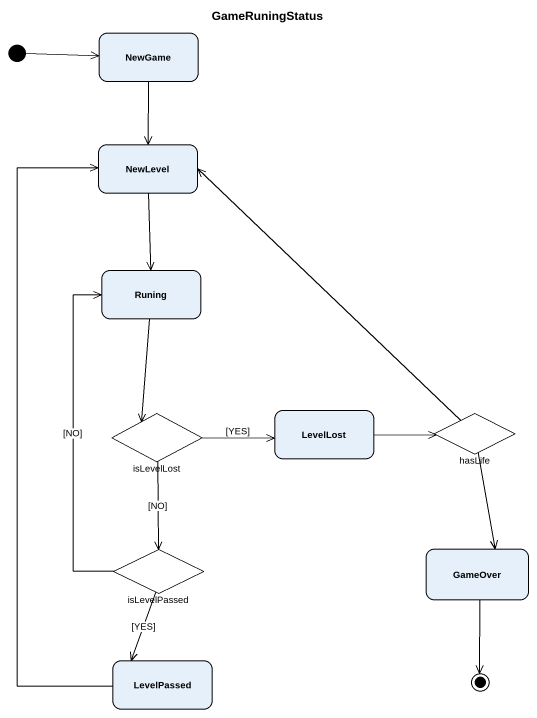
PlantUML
@startuml
title GameRuningStatus
hide empty description
state NewGame
state NewLevel
state Runing
state LevelLost
state isLevelLost <<choice>>
state hasLife <<choice>>
state isLevelPassed <<choice>>
state GameOver
state LevelPassed
[*] -right-> NewGame
NewGame --> NewLevel
NewLevel --> Runing
Runing --> isLevelLost
LevelLost -right-> hasLife
isLevelLost -right-> LevelLost : [YES]
isLevelLost --> isLevelPassed : [NO]
hasLife -up-> NewLevel
hasLife --> GameOver
isLevelPassed -up-> Runing : [NO]
isLevelPassed --> LevelPassed : [YES]
LevelPassed -up-> NewLevel
GameOver --> [*]
@enduml
